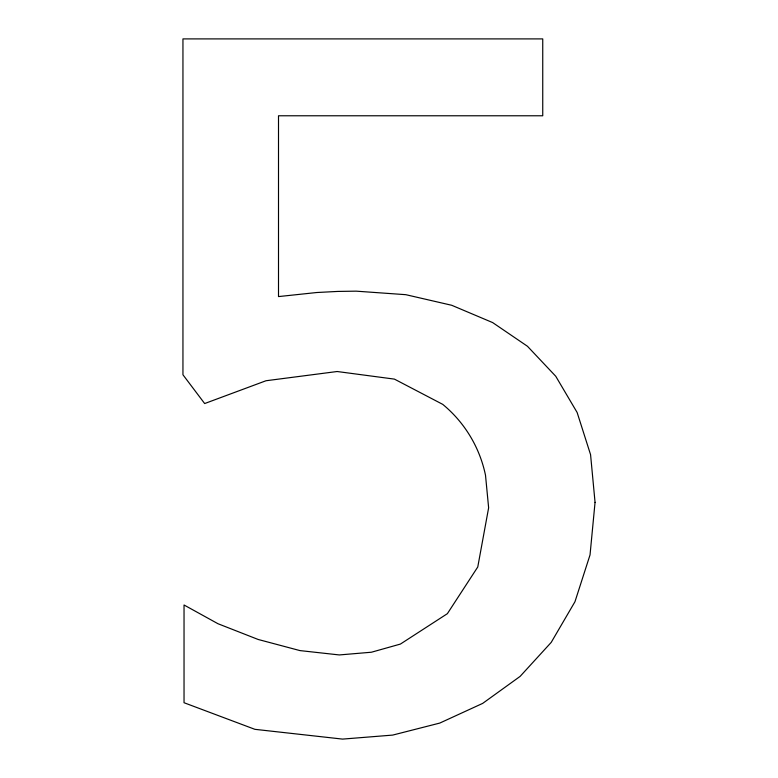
<?xml version="1.0" encoding="UTF-8"?>
<svg xmlns="http://www.w3.org/2000/svg" width="778" height="778" viewBox="0 0 778 778"><rect width="100%" height="100%" fill="white"/><g stroke="black" fill="none" stroke-linecap="round" stroke-linejoin="round"><path stroke-width="1.17" d="M595.053 502.364L590.035 554.899L574.961 601.734L551.213 642.385L520.122 676.383L482.661 703.4L439.764 723.083L392.666 735.093L342.573 739.1L254.892 729.326L184.036 702.719L184.036 604.992L217.966 623.723L258.15 639.467L299.958 650.593L339.315 654.94L371.417 652.227L400.398 644.077L447.369 613.677L477.77 566.977L488.633 507.801L485.511 475.29A124.597 124.597 0 0 0 442.75 404.375L394.427 379.119L337.146 371.514L266.018 380.743L204.663 403.549L182.947 374.772L182.947 38.9L542.743 38.9L542.743 115.776L278.505 115.776L278.505 296.583L316.782 292.518L337.691 291.429L356.149 291.157L405.834 294.687L451.717 305.277L492.639 322.578L527.455 346.268L555.755 376.27L577.14 412.505L590.57 454.653L595.053 502.364"/></g></svg>
